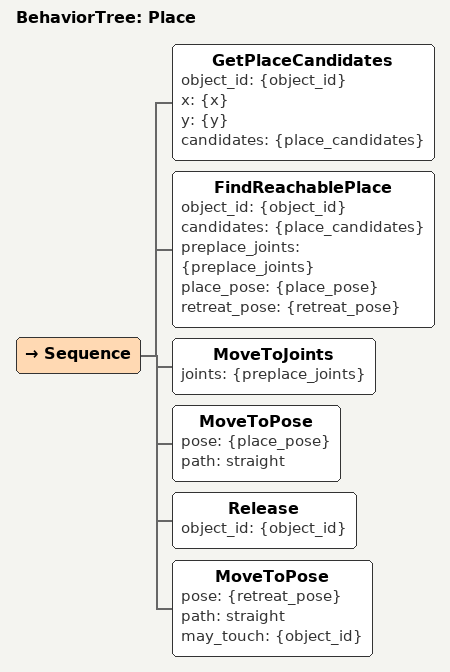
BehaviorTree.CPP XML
<root BTCPP_format="4">
  <!-- Puts the held object_id down with its bottom center at (x, y) on the table in base,
       then retreats straight up. -->
  <BehaviorTree ID="Place">
    <Sequence>
      <GetPlaceCandidates object_id="{object_id}" x="{x}" y="{y}"
                          candidates="{place_candidates}"/>
      <FindReachablePlace object_id="{object_id}" candidates="{place_candidates}"
                          preplace_joints="{preplace_joints}" place_pose="{place_pose}"
                          retreat_pose="{retreat_pose}"/>
      <MoveToJoints joints="{preplace_joints}"/>
      <MoveToPose pose="{place_pose}" path="straight"/>
      <Release object_id="{object_id}"/>
      <MoveToPose pose="{retreat_pose}" path="straight" may_touch="{object_id}"/>
    </Sequence>
  </BehaviorTree>

</root>
